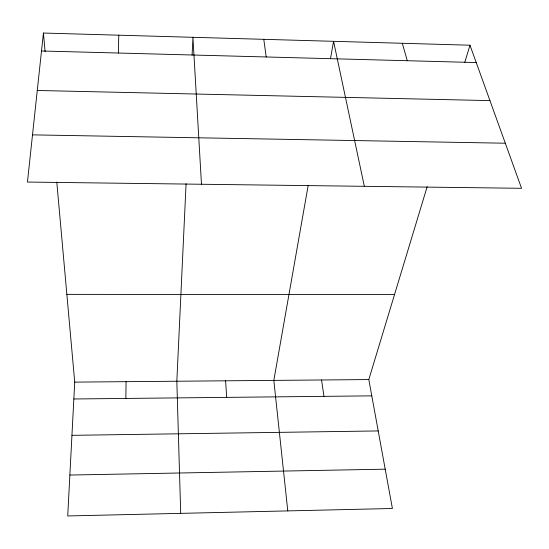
<?xml version="1.0" encoding="UTF-8"?>
<svg xmlns="http://www.w3.org/2000/svg" width="549" height="549" viewBox="0 0 549 549"><rect width="100%" height="100%" fill="white"/><g stroke="black" fill="none" stroke-linecap="round" stroke-linejoin="round"><path stroke-width="0.82" d="M125.872 398.437L126.064 381.672M118.358 53.033L118.783 35.191M186.084 183.702L176.833 381.232L180.703 513.363M192.102 55.106L192.939 37.305L201.476 184.251M56.78 182.007L74.726 382.118L67.726 515.957L392.405 508.498L368.811 379.565L427.163 186.708M43.426 33.043L27.45 182.055L521.55 188.3L469.978 45.21L43.426 33.043L45.1 51.75M308.209 185.246L273.827 380.388L287.779 510.906M330.484 58.798L333.566 41.319L364.337 186.31M464.783 62.373L469.978 45.21M69.867 475.043L385.213 469.175M71.946 435.336L378.213 430.938M73.847 398.979L371.797 395.856M74.726 382.118L368.811 379.565M66.861 294.367L394.525 294.593M32.508 134.862L505.3 143.214M37.27 90.475L489.948 100.611M41.498 50.988L476.23 62.559M402.287 43.275L407.296 60.719M321.57 379.977L323.944 396.357M263.788 39.329L266.19 56.966M225.591 380.807L226.716 397.373"/></g></svg>
